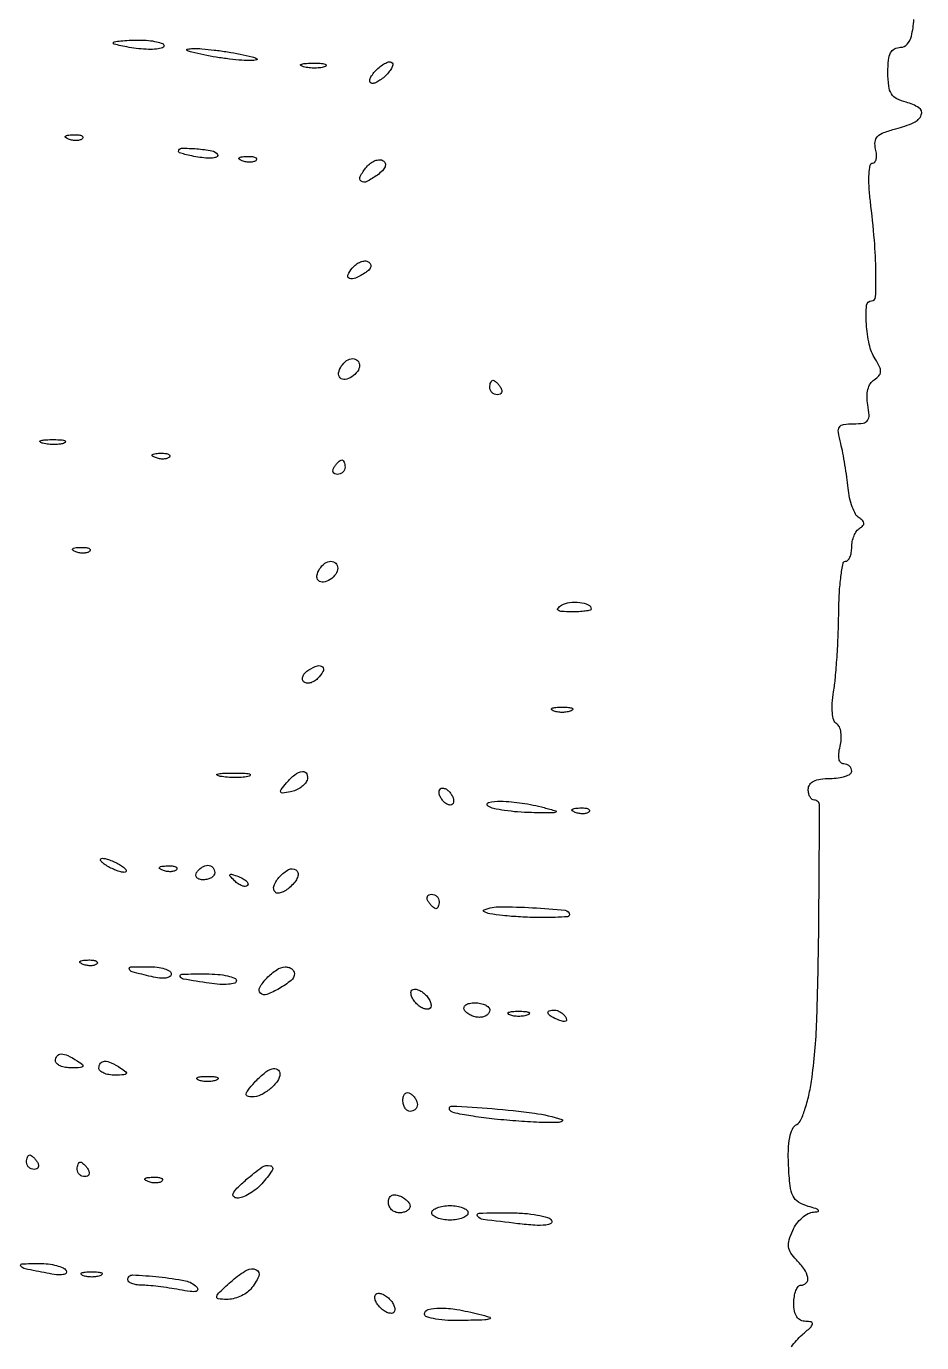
# Model space of a CAD drawing. Extents: x 0 to 1897, y 0 to 3427.
# Drawn here: x 262 to 385.7, y 2595.1 to 2776.9 of the extents above; entities that cross this region are included whole.
import ezdxf

# ---------------------------------------------------------------- set-up
doc = ezdxf.new("R2010")
doc.units = 0
doc.header["$MEASUREMENT"] = 0

msp = doc.modelspace()

# ---------------------------------------------------------------- linework, layer by layer
msp.add_lwpolyline([(367.682555, 2594.478748, -0.064897), (369.15301, 2596.132705, 0.010524), (370.289168, 2597.160773, 0.139042), (370.576268, 2597.641972, 0.426183), (370.410481, 2597.915982, 0.05529), (369.65301, 2598, -0.115137), (368.938655, 2598.166708, -0.132786), (368.415301, 2598.628098, -0.100388), (368.100946, 2599.405855, -0.046033), (368, 2600.5, -0.038131), (368.073116, 2601.457356, -0.057076), (368.29375, 2602.265625, -0.074992), (368.617064, 2602.817169, -0.226478), (369, 2603, 0.211534), (369.726112, 2603.321584, 0.233165), (369.936381, 2604.056107, 0.10902), (369.462106, 2605.188863, 0.042952), (368.36737, 2606.489773, -0.049621), (367.595591, 2607.43208, -0.115434), (367.278322, 2608.282114, -0.103716), (367.354715, 2609.243264, -0.035395), (367.845931, 2610.561201, -0.053525), (368.402476, 2611.501402, -0.05189), (369.15107, 2612.312884, -0.056292), (369.969098, 2612.884053, -0.110663), (370.728561, 2613.09968, 0.039588), (371.34694, 2613.18389, 0.579004), (371.400238, 2613.35222, 0.129344), (371.049187, 2613.577481, 0.010673), (370, 2613.892741, -0.068905), (368.651828, 2614.475728, -0.14439), (367.890004, 2615.312984, -0.086632), (367.485314, 2616.727628, -0.014964), (367.273324, 2619.516362, -0.018377), (367.252822, 2621.745922, -0.042257), (367.440234, 2623.411991, -0.059492), (367.819375, 2624.574258, -0.157899), (368.406113, 2625.207396, 0.163038), (368.978823, 2625.837956, 0.025205), (369.588068, 2627.438442, 0.025875), (370.132106, 2629.470548, 0.019907), (370.520751, 2631.734096, 0.024773), (371.18739, 2639.977287, 0.005678), (371.464171, 2653.951001, 0.001104), (371.559854, 2669.281309, 0.415396), (370.844056, 2670, -0.172882), (370.521995, 2670.114788, -0.093645), (370.247942, 2670.440625, -0.074009), (370.06252, 2670.926165, -0.054315), (370, 2671.5, -0.152103), (370.202091, 2672.148955, -0.12651), (370.75, 2672.625, -0.082504), (371.677925, 2672.911037, -0.033607), (373, 2673, 0.031626), (374.149251, 2673.072766, 0.048861), (375.11875, 2673.29375, 0.06271), (375.790443, 2673.615738, 0.254951), (376, 2674, 0.110058), (375.914997, 2674.381498, 0.099907), (375.674405, 2674.70625, 0.095012), (375.314783, 2674.924059, 0.089013), (374.891592, 2675, -0.215986), (374.487748, 2675.182986, -0.130519), (374.250214, 2675.661995, -0.077593), (374.214821, 2676.432487, -0.034247), (374.395262, 2677.438715, 0.044851), (374.549999, 2678.420874, 0.053674), (374.511988, 2679.35608, 0.062468), (374.300866, 2680.111155, 0.156204), (373.933111, 2680.54134, -0.178731), (373.530646, 2681.056184, -0.05295), (373.324791, 2682.051402, -0.042098), (373.306103, 2683.384152, -0.024316), (373.496211, 2684.977575, 0.019111), (373.746827, 2686.90726, 0.006449), (373.967923, 2689.734763, 0.006404), (374.13217, 2692.870443, 0.007302), (374.207064, 2695.87495, -0.011324), (374.297149, 2698.606654, -0.018658), (374.511528, 2700.907016, -0.013132), (374.79666, 2702.714059, -0.361642), (375.140293, 2703, 0.210254), (375.469026, 2703.144628, 0.081404), (375.747461, 2703.570164, 0.061984), (375.936933, 2704.197888, 0.042359), (376, 2704.940983, -0.051591), (376.082061, 2705.734177, -0.048244), (376.325112, 2706.512732, -0.051738), (376.682595, 2707.163398, -0.103226), (377.106763, 2707.565983, 0.060176), (377.555912, 2707.924597, 0.212556), (377.682258, 2708.262383, 0.19239), (377.519839, 2708.606416, 0.04904), (377.020009, 2708.987634, -0.130465), (376.538266, 2709.496773, -0.036518), (376.082231, 2710.503626, -0.034192), (375.715061, 2711.761868, -0.030141), (375.503575, 2713.112634, 0.010452), (375.329176, 2714.610022, 0.007026), (375.070261, 2716.312774, 0.007077), (374.773012, 2717.954608, 0.013891), (374.481921, 2719.25, -0.023321), (374.158955, 2720.825536, -0.183959), (374.310464, 2721.54236, -0.219011), (374.881731, 2721.906462, -0.034069), (376.25292, 2722, 0.03708), (377.580432, 2722.098585, 0.196198), (378.194969, 2722.463396, 0.180415), (378.408012, 2723.175747, 0.030634), (378.224418, 2724.606368, -0.045138), (378.11204, 2725.741603, -0.064892), (378.233973, 2726.743164, -0.077391), (378.575916, 2727.540301, -0.114096), (379.113089, 2728.075855, 0.068489), (379.757303, 2728.611288, 0.175027), (379.986904, 2729.163488, 0.123873), (379.845007, 2729.867145, 0.027341), (379.25, 2730.955919, -0.084729), (378.430817, 2732.973081, -0.038676), (378.034469, 2735.798056, -0.035578), (378.057659, 2738.361049, -0.390934), (378.75, 2738.999969, 0.403421), (379.294568, 2739.524713, 0.012345), (379.336802, 2742.946942, 0.017469), (379.128115, 2747.357189, 0.00952), (378.580188, 2752.75, -0.015137), (378.391834, 2754.836644, -0.029168), (378.389432, 2756.514075, -0.032119), (378.535563, 2757.714823, -0.360919), (378.87917, 2758, 0.23175), (379.194022, 2758.154217, 0.111648), (379.389115, 2758.57132, 0.074351), (379.431098, 2759.199824, 0.04354), (379.304153, 2759.944918, -0.09019), (379.228094, 2760.945294, -0.171075), (379.570133, 2761.666436, -0.108667), (380.433381, 2762.22288, -0.025638), (382.079754, 2762.74086, 0.03942), (384.590947, 2763.6076, 0.197271), (385.606328, 2764.654516, 0.359589), (385.289396, 2765.644543, 0.081352), (383.543554, 2766.399713, -0.05485), (382.225319, 2766.889131, -0.139023), (381.478526, 2767.572882, -0.110648), (381.104898, 2768.653928, -0.028099), (381, 2770.519052, -0.023919), (381.082114, 2772.234589, -0.092804), (381.375697, 2773.252735, -0.159251), (381.918505, 2773.799614, -0.11885), (382.75, 2774.000184, 0.217791), (383.6729, 2774.422318, 0.120462), (384.248915, 2775.547485, 0.043226), (384.588605, 2777.841877, 0.005722)], format="xyb")
for points in [[(281, 2774.200801, -0.335283), (280.784908, 2773.916097, -0.041434), (279.971875, 2773.756394, -0.035585), (278.841769, 2773.711167, -0.021273), (277.5, 2773.810207, -0.010324), (276.158232, 2773.995004, -0.016747), (275.028125, 2774.213521, -0.010728), (274.130021, 2774.438973, -0.337893), (274, 2774.609406, -0.368991), (274.132537, 2774.764547, -0.011422), (275.028125, 2774.885263, -0.017314), (276.158078, 2774.971889, -0.010473), (277.5, 2775, -0.021529), (278.841446, 2774.942214, -0.034612), (279.971875, 2774.765235, -0.038489), (280.789476, 2774.511037, -0.307262)], [(291.5, 2773.057369, -0.006929), (293.174459, 2772.686752, -0.075449), (293.813593, 2772.429773, -0.693549), (293.782458, 2772.253547, -0.040074), (293, 2772.172629, -0.025398), (291.764667, 2772.207032, -0.009822), (290.059375, 2772.375152, -0.009694), (288.214662, 2772.630035, -0.01182), (286.5, 2772.942631, -0.006929), (284.825541, 2773.313248, -0.075449), (284.186407, 2773.570227, -0.693549), (284.217542, 2773.746453, -0.040074), (285, 2773.827371, -0.025398), (286.235333, 2773.792968, -0.009822), (287.940625, 2773.624848, -0.009694), (289.785338, 2773.369965, -0.01182)], [(303.269032, 2771.344063, -0.06278), (302.671085, 2771.185595, -0.030339), (301.880008, 2771.127736, -0.029507), (301.036634, 2771.167106, -0.037336), (300.269032, 2771.307009, -0.087174), (299.883358, 2771.48334, -0.597527), (299.900903, 2771.643467, -0.080377), (300.431793, 2771.764444, -0.012823), (301.5, 2771.805051, -0.014395), (302.580113, 2771.787295, -0.052471), (303.257153, 2771.684921, -0.333666), (303.386009, 2771.52287, -0.31318)], [(312, 2770.5, -0.035768), (311.449813, 2769.926013, -0.036518), (310.827047, 2769.440625, -0.039072), (310.225581, 2769.10344, -0.108636), (309.755111, 2769, -0.231849), (309.485192, 2769.132271, -0.208269), (309.407958, 2769.436222, -0.095981), (309.585453, 2769.917672, -0.037052), (310, 2770.5, -0.035768), (310.550187, 2771.073987, -0.036518), (311.172953, 2771.559375, -0.039072), (311.774419, 2771.89656, -0.108636), (312.244889, 2772, -0.231849), (312.514808, 2771.867729, -0.208269), (312.592042, 2771.563778, -0.095981), (312.414547, 2771.082328, -0.037052)], [(269.729167, 2761.395833, -0.126455), (269.402231, 2761.202593, -0.060344), (268.916927, 2761.123424, -0.05415), (268.359369, 2761.160852, -0.051402), (267.8125, 2761.316886, -0.054073), (267.395823, 2761.538436, -0.470617), (267.37858, 2761.720685, -0.168741), (267.670344, 2761.862007, -0.018894), (268.416667, 2761.921053, -0.028489), (269.112848, 2761.910055, -0.077125), (269.592839, 2761.799335, -0.208169), (269.77538, 2761.614691, -0.296942)], [(288.38817, 2759.180944, -0.401493), (288.329945, 2758.907784, -0.110488), (287.879941, 2758.729549, -0.052318), (287.044003, 2758.685627, -0.023425), (285.947187, 2758.794443, -0.012039), (284.817449, 2758.988145, -0.019299), (283.865736, 2759.21347, -0.013978), (283.122513, 2759.442582, -0.32138), (283, 2759.613499, -0.41), (283.432082, 2760.051852, -0.023633), (285.508267, 2759.983625, -0.025083), (287.616678, 2759.707415, -0.212307)], [(293.729167, 2758.395833, -0.126455), (293.402231, 2758.202593, -0.060344), (292.916927, 2758.123424, -0.05415), (292.359369, 2758.160852, -0.051402), (291.8125, 2758.316886, -0.054073), (291.395823, 2758.538436, -0.470617), (291.37858, 2758.720685, -0.168741), (291.670344, 2758.862007, -0.018894), (292.416667, 2758.921053, -0.028489), (293.112848, 2758.910055, -0.077125), (293.592839, 2758.799335, -0.208169), (293.77538, 2758.614691, -0.296942)], [(310.474491, 2756.357689, -0.039209), (309.020911, 2755.460493, -0.284655), (308.238394, 2755.523246, -0.375695), (308.094325, 2756.175545, -0.047871), (308.970806, 2757.464824, -0.05866), (309.528333, 2757.995667, -0.070272), (310.162687, 2758.34501, -0.082874), (310.773502, 2758.467368, -0.147533), (311.264797, 2758.336346, -0.180577), (311.546278, 2757.973602, -0.172331), (311.528206, 2757.50677, -0.100283), (311.165519, 2756.953071, -0.039928)], [(308.856763, 2742.890313, -0.032662), (307.443277, 2742.119074, -0.188345), (306.608907, 2742.067401, -0.444336), (306.399887, 2742.530403, -0.070243), (306.990862, 2743.48899, -0.057015), (307.537349, 2744.012749, -0.069165), (308.155439, 2744.360229, -0.082132), (308.747486, 2744.486507, -0.151089), (309.22007, 2744.36399, -0.125121), (309.522353, 2744.051172, -0.192588), (309.573772, 2743.683119, -0.136748), (309.348827, 2743.284273, -0.055227)], [(308, 2730.059017, -0.161033), (307.724195, 2729.224864, -0.089687), (306.935284, 2728.48511, -0.09984), (306.010153, 2728.120596, -0.245171), (305.333333, 2728.333333, -0.245171), (305.120596, 2729.010153, -0.09984), (305.48511, 2729.935284, -0.089687), (306.224864, 2730.724195, -0.161033), (307.059017, 2731, -0.099038), (307.418132, 2730.928163, -0.097945), (307.723586, 2730.723586, -0.097945), (307.928163, 2730.418132, -0.099038)], [(327.5, 2727, -0.082592), (327.656512, 2726.6179, -0.161196), (327.6254, 2726.29375, -0.182303), (327.413961, 2726.078288, -0.108972), (327.059017, 2726, -0.093332), (326.654762, 2726.076123, -0.09642), (326.311086, 2726.29375, -0.099167), (326.081062, 2726.618444, -0.105053), (326, 2727, -0.042167), (326.032345, 2727.382849, -0.061769), (326.129539, 2727.70625, -0.081139), (326.272352, 2727.92554, -0.210953), (326.440983, 2728, -0.151918), (326.65171, 2727.934461, -0.038439), (326.933975, 2727.70625, -0.035638), (327.231006, 2727.382774, -0.029505)], [(267.269032, 2719.344063, -0.06278), (266.671085, 2719.185595, -0.030339), (265.880008, 2719.127736, -0.029507), (265.036634, 2719.167106, -0.037336), (264.269032, 2719.307009, -0.087174), (263.883358, 2719.48334, -0.597527), (263.900903, 2719.643467, -0.080377), (264.431793, 2719.764444, -0.012823), (265.5, 2719.805051, -0.014395), (266.580113, 2719.787295, -0.052471), (267.257153, 2719.684921, -0.333666), (267.386009, 2719.52287, -0.31318)], [(281.729167, 2717.395833, -0.126455), (281.402231, 2717.202593, -0.060344), (280.916927, 2717.123424, -0.05415), (280.359369, 2717.160852, -0.051402), (279.8125, 2717.316886, -0.054073), (279.395823, 2717.538436, -0.470617), (279.37858, 2717.720685, -0.168741), (279.670344, 2717.862007, -0.018894), (280.416667, 2717.921053, -0.028489), (281.112848, 2717.910055, -0.077125), (281.592839, 2717.799335, -0.208169), (281.77538, 2717.614691, -0.296942)], [(306, 2716, -0.105053), (305.918938, 2715.618444, -0.099167), (305.688914, 2715.29375, -0.09642), (305.345238, 2715.076123, -0.093332), (304.940983, 2715, -0.108972), (304.586039, 2715.078288, -0.182303), (304.3746, 2715.29375, -0.161196), (304.343488, 2715.6179, -0.082592), (304.5, 2716, -0.029505), (304.768994, 2716.382774, -0.035638), (305.066025, 2716.70625, -0.038439), (305.34829, 2716.934461, -0.151918), (305.559017, 2717, -0.210953), (305.727648, 2716.92554, -0.081139), (305.870461, 2716.70625, -0.061769), (305.967655, 2716.382849, -0.042167)], [(270.729167, 2704.395833, -0.126455), (270.402231, 2704.202593, -0.060344), (269.916927, 2704.123424, -0.05415), (269.359369, 2704.160852, -0.051402), (268.8125, 2704.316886, -0.054073), (268.395823, 2704.538436, -0.470617), (268.37858, 2704.720685, -0.168741), (268.670344, 2704.862007, -0.018894), (269.416667, 2704.921053, -0.028489), (270.112848, 2704.910055, -0.077125), (270.592839, 2704.799335, -0.208169), (270.77538, 2704.614691, -0.296942)], [(305, 2702.059017, -0.161033), (304.724195, 2701.224864, -0.089687), (303.935284, 2700.48511, -0.09984), (303.010153, 2700.120596, -0.245171), (302.333333, 2700.333333, -0.245171), (302.120596, 2701.010153, -0.09984), (302.48511, 2701.935284, -0.089687), (303.224864, 2702.724195, -0.161033), (304.059017, 2703, -0.099038), (304.418132, 2702.928163, -0.097945), (304.723586, 2702.723586, -0.097945), (304.928163, 2702.418132, -0.099038)], [(340, 2696.393011, -0.354457), (339.874979, 2696.238813, -0.017938), (339.192187, 2696.119945, -0.022094), (338.304298, 2696.037751, -0.013425), (337.25, 2696.015313, -0.013404), (335.952663, 2696.057329, -0.134771), (335.444512, 2696.229745, -0.458049), (335.412012, 2696.506965, -0.066116), (335.909316, 2696.922793, -0.109167), (337.018734, 2697.323861, -0.064643), (338.432158, 2697.324305, -0.073203), (339.612341, 2696.991397, -0.295614)], [(302.2, 2686.8, -0.061357), (301.69893, 2686.408834, -0.07985), (301.15934, 2686.192743, -0.097607), (300.66676, 2686.179462, -0.155678), (300.295627, 2686.37104, -0.174419), (300.13009, 2686.72263, -0.126366), (300.198233, 2687.153851, -0.093351), (300.502751, 2687.604464, -0.059262), (301, 2688, -0.056674), (302.185149, 2688.558448, -0.28553), (302.866939, 2688.39943, -0.340214), (302.948567, 2687.772805, -0.064859)], [(337.25, 2682.337719, -0.057986), (336.679992, 2682.181385, -0.037979), (336, 2682.12966, -0.037979), (335.320008, 2682.181385, -0.057986), (334.75, 2682.337719, -0.174857), (334.540618, 2682.525001, -0.447206), (334.601562, 2682.693942, -0.078554), (335.10856, 2682.810911, -0.017491), (336, 2682.842105, -0.017491), (336.89144, 2682.810911, -0.078554), (337.398438, 2682.693942, -0.447206), (337.459382, 2682.525001, -0.174857)], [(292.761659, 2673.31292, -0.041951), (291.934218, 2673.169017, -0.020826), (290.869594, 2673.119272, -0.020511), (289.754739, 2673.159391, -0.028254), (288.761659, 2673.292739, -0.082665), (288.319562, 2673.45659, -0.67161), (288.339362, 2673.605813, -0.053901), (289.071102, 2673.715166, -0.008901), (290.5, 2673.747817, -0.009782), (291.938425, 2673.726931, -0.038992), (292.814362, 2673.62839, -0.417468), (292.916221, 2673.476221, -0.285845)], [(300.750467, 2672.75, -0.105041), (300.453828, 2672.244562, -0.054749), (299.902719, 2671.759869, -0.050949), (299.200973, 2671.367188, -0.05429), (298.448966, 2671.134661, -0.016462), (297.395182, 2670.966234, -0.332895), (297.130014, 2671.117054, -0.269635), (297.168979, 2671.452027, -0.012546), (297.904277, 2672.384661, -0.054734), (299.060251, 2673.50269, -0.133711), (300.144934, 2673.95301, -0.338837), (300.71991, 2673.619413, -0.180186)], [(321, 2669.881966, -0.117858), (320.920761, 2669.550471, -0.186277), (320.70625, 2669.357263, -0.154201), (320.382383, 2669.338175, -0.076764), (320, 2669.5, -0.064269), (319.617474, 2669.810561, -0.051777), (319.29375, 2670.230237, -0.053414), (319.073533, 2670.689814, -0.085235), (319, 2671.118034, -0.117858), (319.079239, 2671.449529, -0.186277), (319.29375, 2671.642737, -0.154201), (319.617617, 2671.661825, -0.076764), (320, 2671.5, -0.064269), (320.382526, 2671.189439, -0.051777), (320.70625, 2670.769763, -0.053414), (320.926467, 2670.310186, -0.085235)], [(333.5, 2668.970255, -0.008085), (335.131319, 2668.510637, -0.710602), (335.139176, 2668.333743, -0.098243), (334.574746, 2668.228866, -0.002125), (331.757278, 2668.275055, -0.014834), (329.849344, 2668.371121, -0.017072), (328.038406, 2668.578679, -0.016341), (326.526695, 2668.855225, -0.08824), (325.757278, 2669.171172, -0.65866), (325.838247, 2669.673713, -0.068134), (327.495688, 2669.856963, -0.030728), (330.46621, 2669.596735, -0.027417)], [(339.729167, 2668.395833, -0.126455), (339.402231, 2668.202593, -0.060344), (338.916927, 2668.123424, -0.05415), (338.359369, 2668.160852, -0.051402), (337.8125, 2668.316886, -0.054073), (337.395823, 2668.538436, -0.470617), (337.37858, 2668.720685, -0.168741), (337.670344, 2668.862007, -0.018894), (338.416667, 2668.921053, -0.028489), (339.112848, 2668.910055, -0.077125), (339.592839, 2668.799335, -0.208169), (339.77538, 2668.614691, -0.296942)], [(275, 2661, -0.027796), (275.514186, 2660.625641, -0.102785), (275.765625, 2660.315379, -0.335455), (275.732273, 2660.122372, -0.190341), (275.5, 2660.030626, -0.067616), (275.012663, 2660.096832, -0.024967), (274.353125, 2660.315379, -0.024204), (273.647707, 2660.628962, -0.026766), (273, 2661, -0.027796), (272.485814, 2661.374359, -0.102785), (272.234375, 2661.684621, -0.335455), (272.267727, 2661.877628, -0.190341), (272.5, 2661.969374, -0.067616), (272.987337, 2661.903168, -0.024967), (273.646875, 2661.684621, -0.024204), (274.352293, 2661.371038, -0.026766)], [(282.729167, 2660.395833, -0.126455), (282.402231, 2660.202593, -0.060344), (281.916927, 2660.123424, -0.05415), (281.359369, 2660.160852, -0.051402), (280.8125, 2660.316886, -0.054073), (280.395823, 2660.538436, -0.470617), (280.37858, 2660.720685, -0.168741), (280.670344, 2660.862007, -0.018894), (281.416667, 2660.921053, -0.028489), (282.112848, 2660.910055, -0.077125), (282.592839, 2660.799335, -0.208169), (282.77538, 2660.614691, -0.296942)], [(288, 2660, -0.153634), (287.879982, 2659.618621, -0.097988), (287.542039, 2659.29375, -0.080552), (287.037096, 2659.074545, -0.062283), (286.440983, 2659, -0.066118), (285.889346, 2659.073267, -0.138808), (285.521475, 2659.29375, -0.191142), (285.392057, 2659.620352, -0.139169), (285.5, 2660, -0.06081), (285.806203, 2660.382515, -0.051032), (286.2129, 2660.70625, -0.053229), (286.653442, 2660.926698, -0.089642), (287.059017, 2661, -0.105429), (287.418051, 2660.923444, -0.099231), (287.723586, 2660.70625, -0.096318), (287.928382, 2660.381732, -0.092995)], [(298.619771, 2658.191199, -0.040474), (297.969005, 2657.638047, -0.059838), (297.31371, 2657.276596, -0.078693), (296.752511, 2657.146695, -0.217275), (296.381309, 2657.285358, -0.301474), (296.196876, 2658.196219, -0.089253), (296.995731, 2659.459518, -0.08509), (298.213168, 2660.402663, -0.266805), (299.209268, 2660.370665, -0.18818), (299.482097, 2660.008187, -0.135154), (299.484413, 2659.496156, -0.087591), (299.18988, 2658.868726, -0.042969)], [(292.526461, 2658.193128, -0.20742), (292.220211, 2658.072099, -0.082976), (291.768815, 2658.162781, -0.063152), (291.246577, 2658.441312, -0.043285), (290.733333, 2658.875912, -0.011214), (290.106486, 2659.536448, -0.400052), (290.111181, 2659.729672, -0.286372), (290.336218, 2659.78179, -0.008399), (291.293128, 2659.435707, -0.036269), (291.940734, 2659.133723, -0.070189), (292.395085, 2658.789051, -0.120343), (292.59249, 2658.461316, -0.278911)], [(319, 2656, -0.042167), (318.967655, 2655.617151, -0.061769), (318.870461, 2655.29375, -0.081139), (318.727648, 2655.07446, -0.210953), (318.559017, 2655, -0.151918), (318.34829, 2655.065539, -0.038439), (318.066025, 2655.29375, -0.035638), (317.768994, 2655.617226, -0.029505), (317.5, 2656, -0.082592), (317.343488, 2656.3821, -0.161196), (317.3746, 2656.70625, -0.182303), (317.586039, 2656.921712, -0.108972), (317.940983, 2657, -0.093332), (318.345238, 2656.923877, -0.09642), (318.688914, 2656.70625, -0.099167), (318.918938, 2656.381556, -0.105053)], [(337.002098, 2654.153487, -0.392679), (336.773341, 2653.905532, -0.008877), (335.020151, 2653.801032, -0.015128), (332.840958, 2653.77591, -0.009053), (330.252098, 2653.871302, -0.009921), (327.770528, 2654.05721, -0.025286), (325.98536, 2654.318214, -0.073224), (325.190366, 2654.601158, -0.648369), (325.208703, 2654.871302, -0.088482), (327.48195, 2655.27572, -0.015088), (331.892741, 2655.140634, -0.008401), (336.422546, 2654.788449, -0.385907)], [(271.729167, 2647.395833, -0.126455), (271.402231, 2647.202593, -0.060344), (270.916927, 2647.123424, -0.05415), (270.359369, 2647.160852, -0.051402), (269.8125, 2647.316886, -0.054073), (269.395823, 2647.538436, -0.470617), (269.37858, 2647.720685, -0.168741), (269.670344, 2647.862007, -0.018894), (270.416667, 2647.921053, -0.028489), (271.112848, 2647.910055, -0.077125), (271.592839, 2647.799335, -0.208169), (271.77538, 2647.614691, -0.296942)], [(282, 2645.980948, -0.263874), (281.796269, 2645.621789, -0.102581), (281.237202, 2645.427558, -0.062172), (280.363344, 2645.42254, -0.029261), (279.25, 2645.621624, -0.005544), (276.590754, 2646.290848, -0.260572), (276.203943, 2646.664006, -0.493365), (276.418445, 2646.962508, -0.007762), (278.833333, 2647, -0.030509), (280.046504, 2646.925905, -0.047371), (281.069792, 2646.700653, -0.060308), (281.781173, 2646.372839, -0.260279)], [(291, 2645.062871, -0.330839), (290.757503, 2644.736497, -0.049411), (289.903978, 2644.568768, -0.039304), (288.694828, 2644.548535, -0.022821), (287.25, 2644.704412, -0.003727), (283.669141, 2645.284342, -0.27989), (283.243905, 2645.652682, -0.502833), (283.470197, 2645.969212, -0.004577), (286.833333, 2646, -0.021202), (288.430314, 2645.932253, -0.034122), (289.776042, 2645.724718, -0.037637), (290.751252, 2645.42682, -0.309087)], [(299, 2646.035184, -0.225422), (298.556074, 2645.100566, -0.041059), (296.932336, 2643.985272, -0.040703), (295.181516, 2643.16439, -0.293643), (294.313473, 2643.353193, -0.343543), (294.217341, 2644.127146, -0.055735), (295.197609, 2645.417697, -0.052759), (296.558145, 2646.57398, -0.14311), (297.75, 2646.961963, -0.075916), (298.227569, 2646.903835, -0.091587), (298.632812, 2646.705412, -0.104191), (298.903407, 2646.400092, -0.130112)], [(317.8125, 2642.0625, -0.08306), (317.888442, 2641.579684, -0.196386), (317.75, 2641.25, -0.196386), (317.420316, 2641.111558, -0.08306), (316.9375, 2641.1875, -0.068635), (316.402945, 2641.45155, -0.04742), (315.882031, 2641.882031, -0.04742), (315.45155, 2642.402945, -0.068635), (315.1875, 2642.9375, -0.08306), (315.111558, 2643.420316, -0.196386), (315.25, 2643.75, -0.196386), (315.579684, 2643.888442, -0.08306), (316.0625, 2643.8125, -0.068635), (316.597055, 2643.54845, -0.04742), (317.117969, 2643.117969, -0.04742), (317.54845, 2642.597055, -0.068635)], [(326, 2641, -0.142666), (325.888931, 2640.61866, -0.09965), (325.576711, 2640.29375, -0.08433), (325.109818, 2640.074854, -0.067639), (324.559017, 2640, -0.061875), (323.961978, 2640.074167, -0.051278), (323.359775, 2640.29375, -0.053305), (322.842344, 2640.617164, -0.08825), (322.5, 2641, -0.202618), (322.441401, 2641.378123, -0.181468), (322.66835, 2641.70625, -0.104212), (323.195401, 2641.928459, -0.047867), (323.940983, 2642, -0.0466), (324.729059, 2641.926392, -0.066561), (325.395164, 2641.70625, -0.086673), (325.844577, 2641.381985, -0.195654)], [(331.25, 2640.337719, -0.057986), (330.679992, 2640.181385, -0.037979), (330, 2640.12966, -0.037979), (329.320008, 2640.181385, -0.057986), (328.75, 2640.337719, -0.174857), (328.540618, 2640.525001, -0.447206), (328.601562, 2640.693942, -0.078554), (329.10856, 2640.810911, -0.017491), (330, 2640.842105, -0.017491), (330.89144, 2640.810911, -0.078554), (331.398438, 2640.693942, -0.447206), (331.459382, 2640.525001, -0.174857)], [(336.492921, 2640.011454, -0.1144), (336.606889, 2639.674071, -0.32948), (336.487528, 2639.474315, -0.155351), (336.131719, 2639.443138, -0.036408), (335.551938, 2639.618443, -0.029964), (334.48003, 2640.105273, -0.168622), (334.057392, 2640.558518, -0.444011), (334.201747, 2640.882327, -0.079093), (334.940983, 2641, -0.088797), (335.34605, 2640.927491, -0.053277), (335.78502, 2640.709615, -0.051183), (336.189428, 2640.389589, -0.061454)], [(269, 2634, -0.023197), (269.728886, 2633.479509, -0.409657), (269.762149, 2633.218347, -0.220444), (269.444209, 2633.050422, -0.011293), (268.25, 2633.015313, -0.042523), (267.388595, 2633.082804, -0.062416), (266.660937, 2633.298248, -0.082215), (266.167975, 2633.618823, -0.210568), (266, 2634, -0.163584), (266.224247, 2634.667076, -0.234725), (266.772965, 2634.939692, -0.112355), (267.698623, 2634.729028, -0.031558)], [(275, 2633, -0.023197), (275.728886, 2632.479509, -0.409657), (275.762149, 2632.218347, -0.220444), (275.444209, 2632.050422, -0.011293), (274.25, 2632.015313, -0.042523), (273.388595, 2632.082804, -0.062416), (272.660937, 2632.298248, -0.082215), (272.167975, 2632.618823, -0.210568), (272, 2633, -0.163584), (272.224247, 2633.667076, -0.234725), (272.772965, 2633.939692, -0.112355), (273.698623, 2633.729028, -0.031558)], [(288.25, 2631.337719, -0.057986), (287.679992, 2631.181385, -0.037979), (287, 2631.12966, -0.037979), (286.320008, 2631.181385, -0.057986), (285.75, 2631.337719, -0.174857), (285.540618, 2631.525001, -0.447206), (285.601562, 2631.693942, -0.078554), (286.10856, 2631.810911, -0.017491), (287, 2631.842105, -0.017491), (287.89144, 2631.810911, -0.078554), (288.398438, 2631.693942, -0.447206), (288.459382, 2631.525001, -0.174857)], [(297, 2632.2, -0.158395), (296.671929, 2631.190372, -0.062484), (295.660691, 2630.111752, -0.061063), (294.362102, 2629.277841, -0.112692), (293.145012, 2629, -0.08492), (292.52476, 2629.106109, -0.367181), (292.350593, 2629.40464, -0.126924), (292.59785, 2629.946397, -0.013726), (293.5, 2631, -0.0348), (294.814008, 2632.263135, -0.091704), (295.9472, 2632.901754, -0.230548), (296.667305, 2632.81282, -0.253942)], [(316, 2627.940983, -0.105429), (315.923444, 2627.581949, -0.099231), (315.70625, 2627.276414, -0.096318), (315.381732, 2627.071618, -0.092995), (315, 2627, -0.153634), (314.618621, 2627.120018, -0.097988), (314.29375, 2627.457961, -0.080552), (314.074545, 2627.962904, -0.062283), (314, 2628.559017, -0.066118), (314.073267, 2629.110654, -0.138808), (314.29375, 2629.478525, -0.191142), (314.620352, 2629.607943, -0.139169), (315, 2629.5, -0.06081), (315.382515, 2629.193797, -0.051032), (315.70625, 2628.7871, -0.053229), (315.926698, 2628.346558, -0.089642)], [(335.962517, 2625.896313, -0.649157), (335.988911, 2625.652249, -0.122304), (335.37678, 2625.473869, -0.020779), (333.244658, 2625.476843, -0.006222), (330, 2625.656751, -0.009216), (326.672486, 2625.944516, -0.012836), (323.708652, 2626.333107, -0.009277), (321.275948, 2626.762207, -0.14012), (320.518816, 2627.148303, -0.697068), (320.767387, 2627.741655, -0.009366), (326.327955, 2627.395564, -0.013708), (332.156943, 2626.761769, -0.043975)], [(263.5, 2620, -0.082592), (263.656512, 2619.6179, -0.161196), (263.6254, 2619.29375, -0.182303), (263.413961, 2619.078288, -0.108972), (263.059017, 2619, -0.093332), (262.654762, 2619.076123, -0.09642), (262.311086, 2619.29375, -0.099167), (262.081062, 2619.618444, -0.105053), (262, 2620, -0.042167), (262.032345, 2620.382849, -0.061769), (262.129539, 2620.70625, -0.081139), (262.272352, 2620.92554, -0.210953), (262.440983, 2621, -0.151918), (262.65171, 2620.934461, -0.038439), (262.933975, 2620.70625, -0.035638), (263.231006, 2620.382774, -0.029505)], [(270.5, 2619, -0.082592), (270.656512, 2618.6179, -0.161196), (270.6254, 2618.29375, -0.182303), (270.413961, 2618.078288, -0.108972), (270.059017, 2618, -0.093332), (269.654762, 2618.076123, -0.09642), (269.311086, 2618.29375, -0.099167), (269.081062, 2618.618444, -0.105053), (269, 2619, -0.042167), (269.032345, 2619.382849, -0.061769), (269.129539, 2619.70625, -0.081139), (269.272352, 2619.92554, -0.210953), (269.440983, 2620, -0.151918), (269.65171, 2619.934461, -0.038439), (269.933975, 2619.70625, -0.035638), (270.231006, 2619.382774, -0.029505)], [(294.505548, 2617.006131, -0.039895), (293.693043, 2616.240838, -0.037752), (292.7548, 2615.598584, -0.040101), (291.835228, 2615.160445, -0.096369), (291.095012, 2615.031601, -0.188027), (290.608409, 2615.23249, -0.328493), (290.537, 2615.641658, -0.083139), (291.074991, 2616.382807, -0.013931), (292.365384, 2617.582884, -0.025229), (294.525596, 2619.297282, -0.224573), (295.688521, 2619.507192, -0.513369), (295.938077, 2618.842152, -0.036512)], [(280.729167, 2617.395833, -0.126455), (280.402231, 2617.202593, -0.060344), (279.916927, 2617.123424, -0.05415), (279.359369, 2617.160852, -0.051402), (278.8125, 2617.316886, -0.054073), (278.395823, 2617.538436, -0.470617), (278.37858, 2617.720685, -0.168741), (278.670344, 2617.862007, -0.018894), (279.416667, 2617.921053, -0.028489), (280.112848, 2617.910055, -0.077125), (280.592839, 2617.799335, -0.208169), (280.77538, 2617.614691, -0.296942)], [(315, 2613.893011, -0.164455), (314.884842, 2613.552359, -0.095748), (314.559375, 2613.262322, -0.076852), (314.073715, 2613.066322, -0.057609), (313.5, 2613, -0.096899), (312.927495, 2613.112001, -0.097416), (312.440625, 2613.431406, -0.098432), (312.114629, 2613.908181, -0.10122), (312, 2614.468615, -0.094119), (312.106211, 2615.027855, -0.166113), (312.407358, 2615.382077, -0.151899), (312.885039, 2615.496694, -0.075244), (313.5, 2615.361626, -0.048303), (314.073796, 2615.075237, -0.053891), (314.559375, 2614.692784, -0.061199), (314.891374, 2614.276919, -0.13875)], [(323, 2613, -0.226478), (322.817169, 2612.617064, -0.074992), (322.265625, 2612.29375, -0.057076), (321.457356, 2612.073116, -0.038131), (320.5, 2612, -0.038131), (319.542644, 2612.073116, -0.057076), (318.734375, 2612.29375, -0.074992), (318.182831, 2612.617064, -0.226478), (318, 2613, -0.226478), (318.182831, 2613.382936, -0.074992), (318.734375, 2613.70625, -0.057076), (319.542644, 2613.926884, -0.038131), (320.5, 2614, -0.038131), (321.457356, 2613.926884, -0.057076), (322.265625, 2613.70625, -0.074992), (322.817169, 2613.382936, -0.226478)], [(334.533752, 2611.945388, -0.417521), (334.434005, 2611.533263, -0.112122), (333.72283, 2611.298389, -0.041513), (332.24085, 2611.279574, -0.01089), (329.873343, 2611.498148, -0.003978), (325.098326, 2612.082619, -0.205133), (324.311826, 2612.548108, -0.606444), (324.511797, 2612.9532, -0.00549), (328.774316, 2613, -0.019209), (330.778045, 2612.922993, -0.026075), (332.573056, 2612.690208, -0.024971), (333.992069, 2612.356405, -0.186171)], [(267.490694, 2605.015058, -0.332676), (267.459939, 2604.669408, -0.178891), (267.06099, 2604.458813, -0.061636), (266.160244, 2604.451116, -0.018419), (264.799711, 2604.658698, -0.005445), (261.821998, 2605.259617, -0.178891), (261.212514, 2605.645187, -0.607682), (261.356958, 2605.952488, -0.009826), (263.774316, 2606, -0.02931), (265.008611, 2605.927584, -0.035481), (266.147908, 2605.710673, -0.038233), (267.052385, 2605.395298, -0.152489)], [(272.25, 2604.337719, -0.057986), (271.679992, 2604.181385, -0.037979), (271, 2604.12966, -0.037979), (270.320008, 2604.181385, -0.057986), (269.75, 2604.337719, -0.174857), (269.540618, 2604.525001, -0.447206), (269.601562, 2604.693942, -0.078554), (270.10856, 2604.810911, -0.017491), (271, 2604.842105, -0.017491), (271.89144, 2604.810911, -0.078554), (272.398438, 2604.693942, -0.447206), (272.459382, 2604.525001, -0.174857)], [(285.5, 2602.765338, -0.205706), (285.646431, 2602.382087, -0.354903), (285.433485, 2602.140692, -0.074736), (284.62637, 2602.127237, -0.013165), (283.125, 2602.367763, 0.008732), (281.695362, 2602.609816, 0.007602), (280.190625, 2602.81428, 0.007667), (278.823647, 2602.957672, 0.022299), (277.875, 2603, -0.039516), (277.157042, 2603.05683, -0.058721), (276.550781, 2603.228075, -0.077225), (276.138071, 2603.479263, -0.220972), (276, 2603.776426, -0.425047), (276.657509, 2604.410143, -0.017298), (280.300178, 2604.149471, -0.021335), (283.95202, 2603.602422, -0.153367)], [(292.972096, 2602.466378, -0.07286), (292.350483, 2601.907157, -0.045507), (291.487631, 2601.440031, -0.044734), (290.531477, 2601.127584, -0.060393), (289.627555, 2601.031601, -0.036361), (288.483157, 2601.132042, -0.457407), (288.282133, 2601.458039, -0.131173), (288.650557, 2602.037564, -0.005676), (290.456718, 2603.661447, -0.048448), (292.432626, 2605.084435, -0.247593), (293.740493, 2605.139253, -0.408974), (294.074172, 2604.227467, -0.066877)], [(312.8125, 2600.0625, -0.08306), (312.888442, 2599.579684, -0.196386), (312.75, 2599.25, -0.196386), (312.420316, 2599.111558, -0.08306), (311.9375, 2599.1875, -0.068635), (311.402945, 2599.45155, -0.04742), (310.882031, 2599.882031, -0.04742), (310.45155, 2600.402945, -0.068635), (310.1875, 2600.9375, -0.08306), (310.111558, 2601.420316, -0.196386), (310.25, 2601.75, -0.196386), (310.579684, 2601.888442, -0.08306), (311.0625, 2601.8125, -0.068635), (311.597055, 2601.54845, -0.04742), (312.117969, 2601.117969, -0.04742), (312.54845, 2600.597055, -0.068635)], [(324.5, 2599, -0.014211), (326.012138, 2598.569122, -0.70718), (326.019451, 2598.352392, -0.085292), (325.295141, 2598.203079, -0.002648), (322.25, 2598.118315, -0.017676), (320.225475, 2598.144262, -0.029565), (318.532921, 2598.326531, -0.030264), (317.288546, 2598.613822, -0.332331), (317, 2599, -0.341434), (317.498643, 2599.645093, -0.063762), (319.083623, 2599.848042, -0.042499), (321.466063, 2599.645173, -0.019822)]]:
    msp.add_lwpolyline(points, format="xyb", close=True)

doc.saveas('drawing.dxf')
